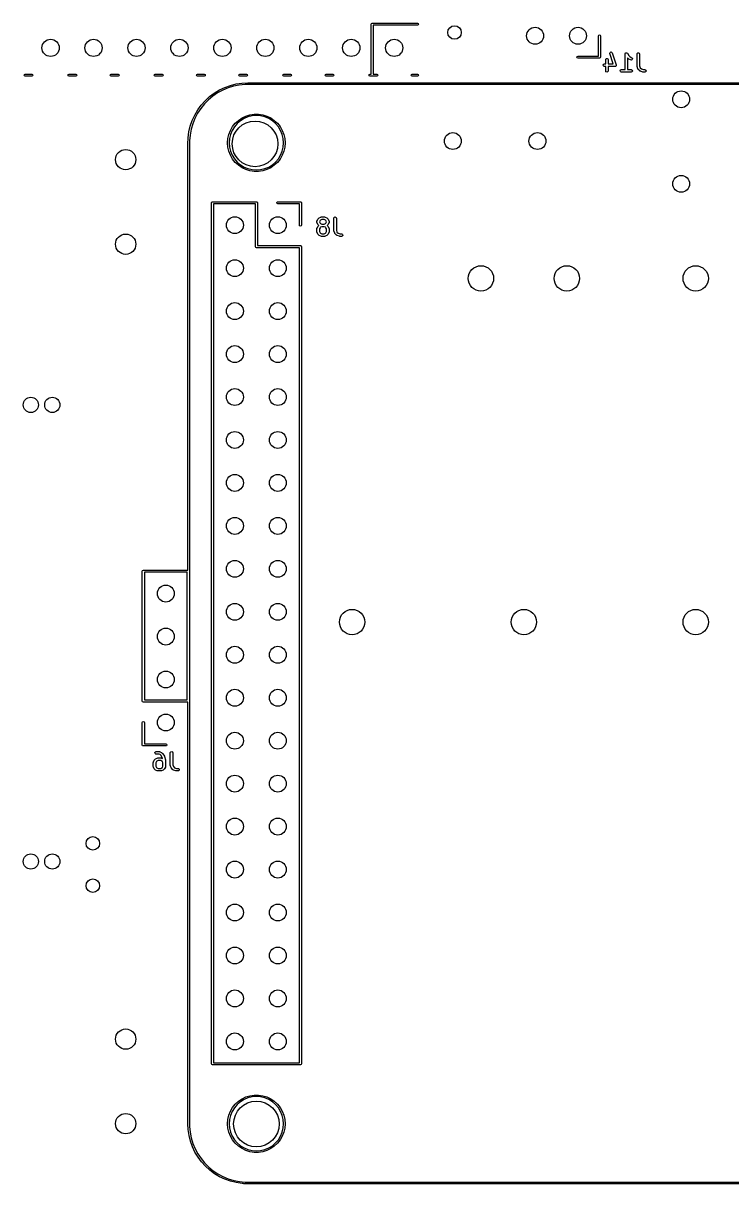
# Model space of a CAD drawing. Extents: x 0.83 to 7.45, y -4.93 to -0.82.
# Drawn here: x 4.141 to 5.791, y -4.923 to -2.222 of the extents above; entities that cross this region are included whole.
import ezdxf

# ---------------------------------------------------------------- set-up
doc = ezdxf.new("R2010")
doc.units = 0
doc.header["$MEASUREMENT"] = 0
doc.layers.add('BLACK', color=7, linetype='CONTINUOUS')

msp = doc.modelspace()

# ---------------------------------------------------------------- linework, layer by layer
at = {"layer": 'BLACK', "linetype": 'CONTINUOUS'}
for p, q in [((4.95169, -2.22413), (4.95238, -2.22246)), ((4.95169, -2.34016), (4.95169, -2.22413)), ((4.95238, -2.22246), (4.95406, -2.22177)), ((4.95406, -2.22177), (5.05906, -2.22177)), ((5.05906, -2.2265), (4.95642, -2.2265)), ((4.95642, -2.2265), (4.95642, -2.34016)), ((5.05906, -2.22177), (5.06073, -2.22246)), ((5.06073, -2.2258), (5.05906, -2.2265)), ((5.06073, -2.22246), (5.06142, -2.22413)), ((5.06142, -2.22413), (5.06073, -2.2258)), ((5.48071, -2.25098), (5.4814, -2.24931)), ((5.48071, -2.29862), (5.48071, -2.25098)), ((5.4814, -2.24931), (5.48307, -2.24862)), ((5.48307, -2.24862), (5.48474, -2.24931)), ((5.48474, -2.24931), (5.48543, -2.25098)), ((5.48543, -2.25098), (5.48543, -2.30098)), ((5.50691, -2.29145), (5.50765, -2.28958)), ((5.50706, -2.29247), (5.50691, -2.29145)), ((5.51514, -2.3167), (5.50706, -2.29247)), ((5.50765, -2.28958), (5.50943, -2.28861)), ((5.50943, -2.28861), (5.51141, -2.28902)), ((5.51141, -2.28902), (5.51266, -2.2906)), ((5.51266, -2.2906), (5.52204, -2.31872)), ((5.54253, -2.29341), (5.54271, -2.2924)), ((5.54253, -2.32983), (5.54253, -2.29341)), ((5.54271, -2.2924), (5.54282, -2.29227)), ((5.54282, -2.29227), (5.54283, -2.2921)), ((5.54283, -2.2921), (5.54345, -2.29151)), ((5.54345, -2.29151), (5.54401, -2.29085)), ((5.54401, -2.29085), (5.54417, -2.29082)), ((5.54417, -2.29082), (5.5443, -2.29071)), ((5.5443, -2.29071), (5.54515, -2.29065)), ((5.54515, -2.29065), (5.54599, -2.2905)), ((5.54599, -2.2905), (5.54614, -2.29059)), ((5.54614, -2.29059), (5.54631, -2.29058)), ((5.54631, -2.29058), (5.547, -2.29108)), ((5.547, -2.29108), (5.54774, -2.29151)), ((5.54774, -2.29151), (5.5478, -2.29167)), ((5.5478, -2.29167), (5.54794, -2.29177)), ((5.54794, -2.29177), (5.55153, -2.29715)), ((5.57065, -2.29341), (5.57083, -2.2924)), ((5.57065, -2.32153), (5.57065, -2.29341)), ((5.57083, -2.2924), (5.57213, -2.29085)), ((5.57213, -2.29085), (5.57412, -2.2905)), ((5.57412, -2.2905), (5.57587, -2.29151)), ((5.57587, -2.29151), (5.57656, -2.29341)), ((5.57656, -2.29341), (5.57656, -2.32105)), ((5.43071, -2.30098), (5.4314, -2.29931)), ((5.4314, -2.30265), (5.43071, -2.30098)), ((5.4314, -2.29931), (5.43307, -2.29862)), ((5.43307, -2.30335), (5.4314, -2.30265)), ((5.43307, -2.29862), (5.48071, -2.29862)), ((5.48307, -2.30335), (5.43307, -2.30335)), ((5.48474, -2.30265), (5.48307, -2.30335)), ((5.48543, -2.30098), (5.48474, -2.30265)), ((5.49196, -2.31914), (5.49297, -2.31739)), ((5.49231, -2.32113), (5.49196, -2.31914)), ((5.49385, -2.32243), (5.49231, -2.32113)), ((5.49297, -2.31739), (5.49486, -2.3167)), ((5.49486, -2.32261), (5.49385, -2.32243)), ((5.49486, -2.3167), (5.49753, -2.3167)), ((5.49753, -2.32261), (5.49486, -2.32261)), ((5.49753, -2.30653), (5.49771, -2.30552)), ((5.49753, -2.3167), (5.49753, -2.30653)), ((5.49753, -2.33278), (5.49753, -2.32261)), ((5.49771, -2.30552), (5.49901, -2.30398)), ((5.49901, -2.30398), (5.501, -2.30363)), ((5.501, -2.30363), (5.50275, -2.30464)), ((5.50275, -2.30464), (5.50344, -2.30653)), ((5.50344, -2.30653), (5.50344, -2.3167)), ((5.50344, -2.3167), (5.51514, -2.3167)), ((5.51924, -2.32261), (5.50344, -2.32261)), ((5.50344, -2.32261), (5.50344, -2.33278)), ((5.51945, -2.32253), (5.51924, -2.32261)), ((5.51967, -2.32258), (5.51945, -2.32253)), ((5.52038, -2.32219), (5.51967, -2.32258)), ((5.52113, -2.32192), (5.52038, -2.32219)), ((5.52125, -2.32172), (5.52113, -2.32192)), ((5.52144, -2.32162), (5.52125, -2.32172)), ((5.52174, -2.32087), (5.52144, -2.32162)), ((5.52214, -2.32017), (5.52174, -2.32087)), ((5.52204, -2.31872), (5.52219, -2.31974)), ((5.52219, -2.31974), (5.5221, -2.31995)), ((5.5221, -2.31995), (5.52214, -2.32017)), ((5.55089, -2.30487), (5.54843, -2.30241)), ((5.54843, -2.30241), (5.54843, -2.32983)), ((5.55095, -2.3049), (5.55089, -2.30487)), ((5.55166, -2.30543), (5.55095, -2.3049)), ((5.55153, -2.29715), (5.55473, -2.30036)), ((5.55541, -2.3073), (5.55166, -2.30543)), ((5.55473, -2.30036), (5.55805, -2.30202)), ((5.55742, -2.30753), (5.55541, -2.3073)), ((5.5591, -2.30642), (5.55742, -2.30753)), ((5.55805, -2.30202), (5.55887, -2.30263)), ((5.55887, -2.30263), (5.55968, -2.30448)), ((5.55968, -2.30448), (5.5591, -2.30642)), ((5.57067, -2.32159), (5.57065, -2.32153)), ((5.5708, -2.32247), (5.57067, -2.32159)), ((5.57268, -2.32809), (5.5708, -2.32247)), ((5.57656, -2.32105), (5.57806, -2.32556)), ((4.14331, -2.34252), (4.144, -2.34085)), ((4.144, -2.34419), (4.14331, -2.34252)), ((4.144, -2.34085), (4.14567, -2.34016)), ((4.14567, -2.34488), (4.144, -2.34419)), ((4.14567, -2.34016), (4.16142, -2.34016)), ((4.16142, -2.34488), (4.14567, -2.34488)), ((4.16142, -2.34016), (4.16309, -2.34085)), ((4.16309, -2.34419), (4.16142, -2.34488)), ((4.16309, -2.34085), (4.16378, -2.34252)), ((4.16378, -2.34252), (4.16309, -2.34419)), ((4.24567, -2.34252), (4.24636, -2.34085)), ((4.24636, -2.34419), (4.24567, -2.34252)), ((4.24636, -2.34085), (4.24803, -2.34016)), ((4.24803, -2.34488), (4.24636, -2.34419)), ((4.24803, -2.34016), (4.26378, -2.34016)), ((4.26378, -2.34488), (4.24803, -2.34488)), ((4.26378, -2.34016), (4.26545, -2.34085)), ((4.26545, -2.34419), (4.26378, -2.34488)), ((4.26545, -2.34085), (4.26614, -2.34252)), ((4.26614, -2.34252), (4.26545, -2.34419)), ((4.34409, -2.34252), (4.34479, -2.34085)), ((4.34479, -2.34419), (4.34409, -2.34252)), ((4.34479, -2.34085), (4.34646, -2.34016)), ((4.34646, -2.34488), (4.34479, -2.34419)), ((4.34646, -2.34016), (4.3622, -2.34016)), ((4.3622, -2.34488), (4.34646, -2.34488)), ((4.3622, -2.34016), (4.36388, -2.34085)), ((4.36388, -2.34419), (4.3622, -2.34488)), ((4.36388, -2.34085), (4.36457, -2.34252)), ((4.36457, -2.34252), (4.36388, -2.34419)), ((4.44646, -2.34252), (4.44715, -2.34085)), ((4.44715, -2.34419), (4.44646, -2.34252)), ((4.44715, -2.34085), (4.44882, -2.34016)), ((4.44882, -2.34488), (4.44715, -2.34419)), ((4.44882, -2.34016), (4.46457, -2.34016)), ((4.46457, -2.34488), (4.44882, -2.34488)), ((4.46457, -2.34016), (4.46624, -2.34085)), ((4.46624, -2.34419), (4.46457, -2.34488)), ((4.46624, -2.34085), (4.46693, -2.34252)), ((4.46693, -2.34252), (4.46624, -2.34419)), ((4.54488, -2.34252), (4.54557, -2.34085)), ((4.54557, -2.34419), (4.54488, -2.34252)), ((4.54557, -2.34085), (4.54724, -2.34016)), ((4.54724, -2.34488), (4.54557, -2.34419)), ((4.54724, -2.34016), (4.56299, -2.34016)), ((4.56299, -2.34488), (4.54724, -2.34488)), ((4.56299, -2.34016), (4.56466, -2.34085)), ((4.56466, -2.34419), (4.56299, -2.34488)), ((4.56466, -2.34085), (4.56535, -2.34252)), ((4.56535, -2.34252), (4.56466, -2.34419)), ((4.64331, -2.34252), (4.644, -2.34085)), ((4.644, -2.34419), (4.64331, -2.34252)), ((4.644, -2.34085), (4.64567, -2.34016)), ((4.64567, -2.34488), (4.644, -2.34419)), ((4.64567, -2.34016), (4.66142, -2.34016)), ((4.66142, -2.34488), (4.64567, -2.34488)), ((4.66142, -2.34016), (4.66309, -2.34085)), ((4.66309, -2.34419), (4.66142, -2.34488)), ((4.66309, -2.34085), (4.66378, -2.34252)), ((4.66378, -2.34252), (4.66309, -2.34419)), ((4.74567, -2.34252), (4.74636, -2.34085)), ((4.74636, -2.34419), (4.74567, -2.34252)), ((4.74636, -2.34085), (4.74803, -2.34016)), ((4.74803, -2.34488), (4.74636, -2.34419)), ((4.74803, -2.34016), (4.76378, -2.34016)), ((4.76378, -2.34488), (4.74803, -2.34488)), ((4.76378, -2.34016), (4.76545, -2.34085)), ((4.76545, -2.34419), (4.76378, -2.34488)), ((4.76545, -2.34085), (4.76614, -2.34252)), ((4.76614, -2.34252), (4.76545, -2.34419)), ((4.84409, -2.34252), (4.84479, -2.34085)), ((4.84479, -2.34419), (4.84409, -2.34252)), ((4.84479, -2.34085), (4.84646, -2.34016)), ((4.84646, -2.34488), (4.84479, -2.34419)), ((4.84646, -2.34016), (4.8622, -2.34016)), ((4.8622, -2.34488), (4.84646, -2.34488)), ((4.8622, -2.34016), (4.86388, -2.34085)), ((4.86388, -2.34419), (4.8622, -2.34488)), ((4.86388, -2.34085), (4.86457, -2.34252)), ((4.86457, -2.34252), (4.86388, -2.34419)), ((4.94646, -2.34252), (4.94715, -2.34085)), ((4.94715, -2.34419), (4.94646, -2.34252)), ((4.94715, -2.34085), (4.94882, -2.34016)), ((4.94882, -2.34488), (4.94715, -2.34419)), ((4.94882, -2.34016), (4.95169, -2.34016)), ((4.95406, -2.34488), (4.94882, -2.34488)), ((4.96457, -2.34488), (4.95406, -2.34488)), ((4.95642, -2.34016), (4.96457, -2.34016)), ((4.96457, -2.34016), (4.96624, -2.34085)), ((4.96624, -2.34419), (4.96457, -2.34488)), ((4.96624, -2.34085), (4.96693, -2.34252)), ((4.96693, -2.34252), (4.96624, -2.34419)), ((5.04488, -2.34252), (5.04557, -2.34085)), ((5.04557, -2.34419), (5.04488, -2.34252)), ((5.04557, -2.34085), (5.04724, -2.34016)), ((5.04724, -2.34488), (5.04557, -2.34419)), ((5.04724, -2.34016), (5.05906, -2.34016)), ((5.05906, -2.34488), (5.04724, -2.34488)), ((5.05906, -2.34016), (5.06073, -2.34085)), ((5.06073, -2.34419), (5.05906, -2.34488)), ((5.06073, -2.34085), (5.06142, -2.34252)), ((5.06142, -2.34252), (5.06073, -2.34419)), ((5.49823, -2.33468), (5.49753, -2.33278)), ((5.49997, -2.33569), (5.49823, -2.33468)), ((5.50196, -2.33534), (5.49997, -2.33569)), ((5.50326, -2.33379), (5.50196, -2.33534)), ((5.50344, -2.33278), (5.50326, -2.33379)), ((5.53133, -2.33227), (5.53234, -2.33052)), ((5.53168, -2.33426), (5.53133, -2.33227)), ((5.53322, -2.33555), (5.53168, -2.33426)), ((5.53234, -2.33052), (5.53423, -2.32983)), ((5.53423, -2.33573), (5.53322, -2.33555)), ((5.53423, -2.32983), (5.54253, -2.32983)), ((5.55673, -2.33573), (5.53423, -2.33573)), ((5.54843, -2.32983), (5.55673, -2.32983)), ((5.55673, -2.32983), (5.55774, -2.33001)), ((5.55863, -2.33504), (5.55673, -2.33573)), ((5.55774, -2.33001), (5.55929, -2.3313)), ((5.55964, -2.33329), (5.55863, -2.33504)), ((5.55929, -2.3313), (5.55964, -2.33329)), ((5.57279, -2.32823), (5.57268, -2.32809)), ((5.5728, -2.3284), (5.57279, -2.32823)), ((5.57339, -2.32924), (5.5728, -2.3284)), ((5.57714, -2.33299), (5.57339, -2.32924)), ((5.5773, -2.33307), (5.57714, -2.33299)), ((5.57739, -2.33322), (5.5773, -2.33307)), ((5.57829, -2.33371), (5.57739, -2.33322)), ((5.57806, -2.32556), (5.58082, -2.32832)), ((5.58392, -2.33558), (5.57829, -2.33371)), ((5.58082, -2.32832), (5.58533, -2.32983)), ((5.58398, -2.33558), (5.58392, -2.33558)), ((5.58485, -2.33573), (5.58398, -2.33558)), ((5.5886, -2.33573), (5.58485, -2.33573)), ((5.58533, -2.32983), (5.5886, -2.32983)), ((5.5886, -2.32983), (5.58961, -2.33001)), ((5.5905, -2.33504), (5.5886, -2.33573)), ((5.58961, -2.33001), (5.59116, -2.3313)), ((5.59151, -2.33329), (5.5905, -2.33504)), ((5.59116, -2.3313), (5.59151, -2.33329)), ((4.58629, -2.38442), (4.59813, -2.37724)), ((4.59813, -2.37724), (4.61062, -2.37127)), ((4.61835, -2.3723), (4.60592, -2.3775)), ((4.61062, -2.37127), (4.62363, -2.36657)), ((4.63122, -2.36836), (4.61835, -2.3723)), ((4.62363, -2.36657), (4.63705, -2.36318)), ((4.64443, -2.36571), (4.63122, -2.36836)), ((4.63705, -2.36318), (4.65074, -2.36113)), ((4.65783, -2.36438), (4.64443, -2.36571)), ((4.65074, -2.36113), (4.66457, -2.36044)), ((4.66457, -2.36438), (4.65783, -2.36438)), ((4.66457, -2.36044), (4.66457, -2.36044)), ((4.66457, -2.36044), (4.66457, -2.36044)), ((4.66457, -2.36044), (4.68425, -2.36046)), ((4.68425, -2.36439), (4.66457, -2.36438)), ((4.66457, -2.36438), (4.66457, -2.36438)), ((4.68425, -2.36046), (6.61339, -2.36046)), ((6.61339, -2.36439), (4.68425, -2.36439)), ((4.68425, -2.36439), (4.68425, -2.36439)), ((4.68425, -2.36439), (4.68425, -2.36439)), ((4.55581, -2.41242), (4.56503, -2.40209)), ((4.57256, -2.40006), (4.5631, -2.40965)), ((4.56503, -2.40209), (4.57522, -2.39273)), ((4.58291, -2.39145), (4.57256, -2.40006)), ((4.57522, -2.39273), (4.58629, -2.38442)), ((4.59407, -2.38391), (4.58291, -2.39145)), ((4.60592, -2.3775), (4.59407, -2.38391)), ((4.54065, -2.43554), (4.54766, -2.4236)), ((4.54726, -2.43139), (4.54102, -2.44333)), ((4.55464, -2.42013), (4.54726, -2.43139)), ((4.54766, -2.4236), (4.55581, -2.41242)), ((4.5631, -2.40965), (4.55464, -2.42013)), ((4.53035, -2.4612), (4.53486, -2.44812)), ((4.536, -2.45583), (4.53224, -2.46877)), ((4.53486, -2.44812), (4.54065, -2.43554)), ((4.54102, -2.44333), (4.536, -2.45583)), ((4.62892, -2.4625), (4.63516, -2.45467)), ((4.63954, -2.45551), (4.6331, -2.46306)), ((4.63516, -2.45467), (4.6425, -2.44786)), ((4.64709, -2.44907), (4.63954, -2.45551)), ((4.6425, -2.44786), (4.65077, -2.44222)), ((4.65555, -2.44389), (4.64709, -2.44907)), ((4.65077, -2.44222), (4.65979, -2.43788)), ((4.66471, -2.44009), (4.65555, -2.44389)), ((4.65979, -2.43788), (4.66935, -2.43493)), ((4.67436, -2.43777), (4.66471, -2.44009)), ((4.66935, -2.43493), (4.67925, -2.43344)), ((4.68425, -2.43699), (4.67436, -2.43777)), ((4.67925, -2.43344), (4.68926, -2.43344)), ((4.69414, -2.43777), (4.68425, -2.43699)), ((4.68926, -2.43344), (4.69915, -2.43493)), ((4.70379, -2.44009), (4.69414, -2.43777)), ((4.69915, -2.43493), (4.70872, -2.43788)), ((4.71296, -2.44389), (4.70379, -2.44009)), ((4.70872, -2.43788), (4.71774, -2.44222)), ((4.72142, -2.44907), (4.71296, -2.44389)), ((4.71774, -2.44222), (4.72601, -2.44786)), ((4.72896, -2.45551), (4.72142, -2.44907)), ((4.72601, -2.44786), (4.73334, -2.45467)), ((4.7354, -2.46306), (4.72896, -2.45551)), ((4.73334, -2.45467), (4.73958, -2.4625)), ((4.52529, -2.48838), (4.52714, -2.47467)), ((4.52714, -2.47467), (4.53035, -2.4612)), ((4.52978, -2.48201), (4.52864, -2.49543)), ((4.53224, -2.46877), (4.52978, -2.48201)), ((4.61803, -2.49024), (4.62026, -2.48048)), ((4.62026, -2.48048), (4.62392, -2.47116)), ((4.62412, -2.48068), (4.6218, -2.49033)), ((4.62392, -2.47116), (4.62892, -2.4625)), ((4.62792, -2.47152), (4.62412, -2.48068)), ((4.6331, -2.46306), (4.62792, -2.47152)), ((4.74059, -2.47152), (4.7354, -2.46306)), ((4.73958, -2.4625), (4.74459, -2.47116)), ((4.74438, -2.48068), (4.74059, -2.47152)), ((4.7467, -2.49033), (4.74438, -2.48068)), ((4.74459, -2.47116), (4.74825, -2.48048)), ((4.74825, -2.48048), (4.75047, -2.49024)), ((4.5248, -2.50219), (4.52529, -2.48838)), ((4.5248, -3.49488), (4.5248, -2.50219)), ((4.5248, -2.50219), (4.5248, -2.50219)), ((4.52864, -2.49543), (4.52874, -2.50216)), ((4.52874, -2.50216), (4.52874, -2.50218)), ((4.52874, -2.50218), (4.52874, -2.50219)), ((4.52874, -2.50219), (4.52874, -4.78369)), ((4.61728, -2.50022), (4.61803, -2.49024)), ((4.61803, -2.5102), (4.61728, -2.50022)), ((4.62026, -2.51996), (4.61803, -2.5102)), ((4.6218, -2.49033), (4.62103, -2.50022)), ((4.62103, -2.50022), (4.6218, -2.51011)), ((4.6218, -2.51011), (4.62412, -2.51976)), ((4.74438, -2.51976), (4.7467, -2.51011)), ((4.74748, -2.50022), (4.7467, -2.49033)), ((4.7467, -2.51011), (4.74748, -2.50022)), ((4.75047, -2.5102), (4.74825, -2.51996)), ((4.75047, -2.49024), (4.75122, -2.50022)), ((4.75122, -2.50022), (4.75047, -2.5102)), ((4.62392, -2.52928), (4.62026, -2.51996)), ((4.62892, -2.53795), (4.62392, -2.52928)), ((4.62412, -2.51976), (4.62792, -2.52892)), ((4.62792, -2.52892), (4.6331, -2.53738)), ((4.63516, -2.54577), (4.62892, -2.53795)), ((4.6331, -2.53738), (4.63954, -2.54493)), ((4.72896, -2.54493), (4.7354, -2.53738)), ((4.73958, -2.53795), (4.73334, -2.54577)), ((4.7354, -2.53738), (4.74059, -2.52892)), ((4.74459, -2.52928), (4.73958, -2.53795)), ((4.74059, -2.52892), (4.74438, -2.51976)), ((4.74825, -2.51996), (4.74459, -2.52928)), ((4.6425, -2.55258), (4.63516, -2.54577)), ((4.63954, -2.54493), (4.64709, -2.55137)), ((4.65077, -2.55822), (4.6425, -2.55258)), ((4.64709, -2.55137), (4.65555, -2.55656)), ((4.65979, -2.56256), (4.65077, -2.55822)), ((4.65555, -2.55656), (4.66471, -2.56035)), ((4.66935, -2.56551), (4.65979, -2.56256)), ((4.66471, -2.56035), (4.67436, -2.56267)), ((4.67925, -2.567), (4.66935, -2.56551)), ((4.67436, -2.56267), (4.68425, -2.56345)), ((4.68425, -2.56345), (4.69414, -2.56267)), ((4.69915, -2.56551), (4.68926, -2.567)), ((4.69414, -2.56267), (4.70379, -2.56035)), ((4.70872, -2.56256), (4.69915, -2.56551)), ((4.70379, -2.56035), (4.71296, -2.55656)), ((4.71774, -2.55822), (4.70872, -2.56256)), ((4.71296, -2.55656), (4.72142, -2.55137)), ((4.72601, -2.55258), (4.71774, -2.55822)), ((4.72142, -2.55137), (4.72896, -2.54493)), ((4.73334, -2.54577), (4.72601, -2.55258)), ((4.68926, -2.567), (4.67925, -2.567)), ((4.57953, -2.63959), (4.58022, -2.63792)), ((4.57953, -4.64431), (4.57953, -2.63959)), ((4.58022, -2.63792), (4.58189, -2.63723)), ((4.58189, -2.63723), (4.68425, -2.63723)), ((4.58425, -2.64195), (4.58425, -4.64195)), ((4.68189, -2.64195), (4.58425, -2.64195)), ((4.68189, -2.74195), (4.68189, -2.64195)), ((4.68425, -2.63723), (4.68592, -2.63792)), ((4.68592, -2.63792), (4.68661, -2.63959)), ((4.68661, -2.63959), (4.68661, -2.73959)), ((4.73189, -2.63959), (4.73258, -2.63792)), ((4.73258, -2.64126), (4.73189, -2.63959)), ((4.73258, -2.63792), (4.73425, -2.63723)), ((4.73425, -2.64195), (4.73258, -2.64126)), ((4.73425, -2.63723), (4.78661, -2.63723)), ((4.78425, -2.64195), (4.73425, -2.64195)), ((4.78425, -2.69195), (4.78425, -2.64195)), ((4.78661, -2.63723), (4.78828, -2.63792)), ((4.78828, -2.63792), (4.78898, -2.63959)), ((4.78898, -2.63959), (4.78898, -2.69195)), ((4.83051, -2.67493), (4.83426, -2.67305)), ((4.83426, -2.67305), (4.83525, -2.67276)), ((4.83525, -2.67276), (4.83542, -2.6728)), ((4.83542, -2.6728), (4.83558, -2.67274)), ((4.83558, -2.67274), (4.84308, -2.67274)), ((4.84308, -2.67274), (4.84409, -2.67292)), ((4.84409, -2.67292), (4.84423, -2.67303)), ((4.84423, -2.67303), (4.8444, -2.67305)), ((4.8444, -2.67305), (4.84815, -2.67493)), ((4.86468, -2.67468), (4.86598, -2.67314)), ((4.86598, -2.67314), (4.86797, -2.67279)), ((4.86797, -2.67279), (4.86972, -2.6738)), ((4.86972, -2.6738), (4.87041, -2.67569)), ((4.78494, -2.69362), (4.78425, -2.69195)), ((4.78661, -2.69431), (4.78494, -2.69362)), ((4.78828, -2.69362), (4.78661, -2.69431)), ((4.78898, -2.69195), (4.78828, -2.69362)), ((4.82513, -2.68319), (4.82531, -2.68218)), ((4.82513, -2.68507), (4.82513, -2.68319)), ((4.82519, -2.68523), (4.82513, -2.68507)), ((4.82513, -2.70007), (4.82531, -2.69906)), ((4.82513, -2.70756), (4.82513, -2.70007)), ((4.82515, -2.68541), (4.82519, -2.68523)), ((4.82544, -2.68639), (4.82515, -2.68541)), ((4.82531, -2.68218), (4.82542, -2.68205)), ((4.82531, -2.69906), (4.82542, -2.69892)), ((4.82542, -2.68205), (4.82544, -2.68187)), ((4.82542, -2.69892), (4.82544, -2.69875)), ((4.82544, -2.68187), (4.82732, -2.67812)), ((4.82732, -2.69014), (4.82544, -2.68639)), ((4.82544, -2.69875), (4.82732, -2.695)), ((4.82732, -2.67812), (4.82784, -2.67741)), ((4.82736, -2.69018), (4.82732, -2.69014)), ((4.82732, -2.695), (4.82784, -2.69429)), ((4.82787, -2.6909), (4.82736, -2.69018)), ((4.82784, -2.67741), (4.82787, -2.67736)), ((4.82784, -2.69429), (4.82787, -2.69423)), ((4.82787, -2.67736), (4.82975, -2.67548)), ((4.82953, -2.69257), (4.82787, -2.6909)), ((4.82787, -2.69423), (4.82953, -2.69257)), ((4.82975, -2.67548), (4.83047, -2.67497)), ((4.83047, -2.67497), (4.83051, -2.67493)), ((4.83239, -2.68119), (4.83104, -2.68389)), ((4.83104, -2.68389), (4.83104, -2.68437)), ((4.83104, -2.68437), (4.83239, -2.68707)), ((4.83239, -2.69807), (4.83104, -2.70076)), ((4.83104, -2.70076), (4.83104, -2.70687)), ((4.83358, -2.68), (4.83239, -2.68119)), ((4.83239, -2.68707), (4.83358, -2.68827)), ((4.83358, -2.69687), (4.83239, -2.69807)), ((4.83628, -2.67865), (4.83358, -2.68)), ((4.83358, -2.68827), (4.83628, -2.68961)), ((4.83628, -2.69552), (4.83358, -2.69687)), ((4.84239, -2.67865), (4.83628, -2.67865)), ((4.83628, -2.68961), (4.84239, -2.68961)), ((4.84239, -2.69552), (4.83628, -2.69552)), ((4.84508, -2.68), (4.84239, -2.67865)), ((4.84239, -2.68961), (4.84508, -2.68827)), ((4.84508, -2.69687), (4.84239, -2.69552)), ((4.84628, -2.68119), (4.84508, -2.68)), ((4.84508, -2.68827), (4.84628, -2.68707)), ((4.84628, -2.69807), (4.84508, -2.69687)), ((4.84763, -2.68389), (4.84628, -2.68119)), ((4.84628, -2.68707), (4.84763, -2.68437)), ((4.84763, -2.70076), (4.84628, -2.69807)), ((4.84763, -2.68437), (4.84763, -2.68389)), ((4.84763, -2.70687), (4.84763, -2.70076)), ((4.84815, -2.67493), (4.84886, -2.67545)), ((4.84886, -2.67545), (4.84892, -2.67548)), ((4.84892, -2.67548), (4.85079, -2.67736)), ((4.85079, -2.6909), (4.84913, -2.69257)), ((4.84913, -2.69257), (4.85079, -2.69423)), ((4.85079, -2.67736), (4.8513, -2.67808)), ((4.85082, -2.69085), (4.85079, -2.6909)), ((4.85079, -2.69423), (4.8513, -2.69495)), ((4.85135, -2.69014), (4.85082, -2.69085)), ((4.8513, -2.67808), (4.85135, -2.67812)), ((4.8513, -2.69495), (4.85135, -2.695)), ((4.85135, -2.67812), (4.85322, -2.68187)), ((4.85322, -2.68639), (4.85135, -2.69014)), ((4.85135, -2.695), (4.85322, -2.69875)), ((4.85322, -2.68187), (4.85351, -2.68286)), ((4.85324, -2.68621), (4.85322, -2.68639)), ((4.85322, -2.69875), (4.85351, -2.69973)), ((4.85336, -2.68608), (4.85324, -2.68621)), ((4.85353, -2.68507), (4.85336, -2.68608)), ((4.85351, -2.68286), (4.85347, -2.68303)), ((4.85347, -2.68303), (4.85353, -2.68319)), ((4.85351, -2.69973), (4.85347, -2.6999)), ((4.85347, -2.6999), (4.85353, -2.70007)), ((4.85353, -2.68319), (4.85353, -2.68507)), ((4.85353, -2.70007), (4.85353, -2.70756)), ((4.8645, -2.67569), (4.86468, -2.67468)), ((4.8645, -2.70382), (4.8645, -2.67569)), ((4.87041, -2.67569), (4.87041, -2.70334)), ((4.82519, -2.70773), (4.82513, -2.70756)), ((4.82515, -2.7079), (4.82519, -2.70773)), ((4.82544, -2.70889), (4.82515, -2.7079)), ((4.82732, -2.71263), (4.82544, -2.70889)), ((4.82736, -2.71268), (4.82732, -2.71263)), ((4.82787, -2.7134), (4.82736, -2.71268)), ((4.82975, -2.71528), (4.82787, -2.7134)), ((4.8298, -2.7153), (4.82975, -2.71528)), ((4.83051, -2.71583), (4.8298, -2.7153)), ((4.83426, -2.7177), (4.83051, -2.71583)), ((4.83104, -2.70687), (4.83239, -2.70957)), ((4.83239, -2.70957), (4.83358, -2.71076)), ((4.83358, -2.71076), (4.83628, -2.71211)), ((4.83444, -2.71772), (4.83426, -2.7177)), ((4.83457, -2.71784), (4.83444, -2.71772)), ((4.83558, -2.71802), (4.83457, -2.71784)), ((4.84308, -2.71802), (4.83558, -2.71802)), ((4.83628, -2.71211), (4.84239, -2.71211)), ((4.84239, -2.71211), (4.84508, -2.71076)), ((4.84325, -2.71796), (4.84308, -2.71802)), ((4.84342, -2.718), (4.84325, -2.71796)), ((4.8444, -2.7177), (4.84342, -2.718)), ((4.84815, -2.71583), (4.8444, -2.7177)), ((4.84508, -2.71076), (4.84628, -2.70957)), ((4.84628, -2.70957), (4.84763, -2.70687)), ((4.8482, -2.71578), (4.84815, -2.71583)), ((4.84892, -2.71528), (4.8482, -2.71578)), ((4.85079, -2.7134), (4.84892, -2.71528)), ((4.85082, -2.71334), (4.85079, -2.7134)), ((4.85135, -2.71263), (4.85082, -2.71334)), ((4.85322, -2.70889), (4.85135, -2.71263)), ((4.85324, -2.70871), (4.85322, -2.70889)), ((4.85336, -2.70857), (4.85324, -2.70871)), ((4.85353, -2.70756), (4.85336, -2.70857)), ((4.86452, -2.70388), (4.8645, -2.70382)), ((4.86465, -2.70475), (4.86452, -2.70388)), ((4.86653, -2.71037), (4.86465, -2.70475)), ((4.86664, -2.71051), (4.86653, -2.71037)), ((4.86665, -2.71069), (4.86664, -2.71051)), ((4.86724, -2.71153), (4.86665, -2.71069)), ((4.87099, -2.71528), (4.86724, -2.71153)), ((4.87041, -2.70334), (4.87191, -2.70784)), ((4.87115, -2.71535), (4.87099, -2.71528)), ((4.87124, -2.7155), (4.87115, -2.71535)), ((4.87214, -2.71599), (4.87124, -2.7155)), ((4.87191, -2.70784), (4.87467, -2.71061)), ((4.87777, -2.71786), (4.87214, -2.71599)), ((4.87467, -2.71061), (4.87918, -2.71211)), ((4.87783, -2.71786), (4.87777, -2.71786)), ((4.8787, -2.71802), (4.87783, -2.71786)), ((4.88245, -2.71802), (4.8787, -2.71802)), ((4.87918, -2.71211), (4.88245, -2.71211)), ((4.88245, -2.71211), (4.88346, -2.71229)), ((4.88435, -2.71733), (4.88245, -2.71802)), ((4.88346, -2.71229), (4.88501, -2.71359)), ((4.88536, -2.71558), (4.88435, -2.71733)), ((4.88501, -2.71359), (4.88536, -2.71558)), ((4.68258, -2.74362), (4.68189, -2.74195)), ((4.68425, -2.74431), (4.68258, -2.74362)), ((4.78425, -2.74431), (4.68425, -2.74431)), ((4.68661, -2.73959), (4.78661, -2.73959)), ((4.78425, -4.64195), (4.78425, -2.74431)), ((4.78661, -2.73959), (4.78828, -2.74028)), ((4.78828, -2.74028), (4.78898, -2.74195)), ((4.78898, -2.74195), (4.78898, -4.64431)), ((4.4187, -3.49724), (4.41939, -3.49557)), ((4.4187, -3.79961), (4.4187, -3.49724)), ((4.41939, -3.49557), (4.42106, -3.49488)), ((4.42106, -3.49488), (4.5248, -3.49488)), ((4.42343, -3.49961), (4.42343, -3.79724)), ((4.52343, -3.49961), (4.42343, -3.49961)), ((4.52343, -3.79724), (4.52343, -3.49961)), ((4.41939, -3.80128), (4.4187, -3.79961)), ((4.42106, -3.80197), (4.41939, -3.80128)), ((4.5248, -3.80197), (4.42106, -3.80197)), ((4.42343, -3.79724), (4.52343, -3.79724)), ((4.5248, -4.78369), (4.5248, -3.80197)), ((4.4187, -3.84961), (4.41939, -3.84794)), ((4.4187, -3.90197), (4.4187, -3.84961)), ((4.41939, -3.84794), (4.42106, -3.84724)), ((4.42106, -3.84724), (4.42273, -3.84794)), ((4.42273, -3.84794), (4.42343, -3.84961)), ((4.42343, -3.84961), (4.42343, -3.89961)), ((4.41939, -3.90364), (4.4187, -3.90197)), ((4.42106, -3.90433), (4.41939, -3.90364)), ((4.47343, -3.90433), (4.42106, -3.90433)), ((4.42343, -3.89961), (4.47343, -3.89961)), ((4.44903, -3.91792), (4.45093, -3.91723)), ((4.45093, -3.91723), (4.45843, -3.91723)), ((4.45843, -3.91723), (4.45944, -3.91741)), ((4.45944, -3.91741), (4.45957, -3.91752)), ((4.47343, -3.89961), (4.4751, -3.9003)), ((4.4751, -3.90364), (4.47343, -3.90433)), ((4.4751, -3.9003), (4.47579, -3.90197)), ((4.47579, -3.90197), (4.4751, -3.90364)), ((4.48507, -3.91762), (4.48706, -3.91727)), ((4.48706, -3.91727), (4.48881, -3.91828)), ((4.44423, -3.94268), (4.4444, -3.94167)), ((4.44423, -3.95205), (4.44423, -3.94268)), ((4.4444, -3.94167), (4.44452, -3.94153)), ((4.44452, -3.94153), (4.44454, -3.94136)), ((4.44454, -3.94136), (4.44641, -3.93761)), ((4.44641, -3.93761), (4.44694, -3.9369)), ((4.44694, -3.9369), (4.44697, -3.93684)), ((4.44697, -3.93684), (4.44884, -3.93497)), ((4.44802, -3.91967), (4.44903, -3.91792)), ((4.44837, -3.92166), (4.44802, -3.91967)), ((4.44992, -3.92296), (4.44837, -3.92166)), ((4.44884, -3.93497), (4.44956, -3.93446)), ((4.44956, -3.93446), (4.44961, -3.93441)), ((4.44961, -3.93441), (4.45336, -3.93254)), ((4.45093, -3.92313), (4.44992, -3.92296)), ((4.45148, -3.94068), (4.45013, -3.94338)), ((4.45013, -3.94338), (4.45013, -3.95136)), ((4.45773, -3.92313), (4.45093, -3.92313)), ((4.45268, -3.93948), (4.45148, -3.94068)), ((4.45537, -3.93813), (4.45268, -3.93948)), ((4.45336, -3.93254), (4.45434, -3.93225)), ((4.45434, -3.93225), (4.45451, -3.93229)), ((4.45451, -3.93229), (4.45468, -3.93223)), ((4.45468, -3.93223), (4.46218, -3.93223)), ((4.46148, -3.93813), (4.45537, -3.93813)), ((4.46043, -3.92448), (4.45773, -3.92313)), ((4.45957, -3.91752), (4.45975, -3.91754)), ((4.45975, -3.91754), (4.4635, -3.91942)), ((4.46176, -3.92581), (4.46043, -3.92448)), ((4.46418, -3.93948), (4.46148, -3.93813)), ((4.46506, -3.93077), (4.46176, -3.92581)), ((4.46218, -3.93223), (4.46319, -3.93241)), ((4.46319, -3.93241), (4.46332, -3.93252)), ((4.46332, -3.93252), (4.4635, -3.93254)), ((4.4635, -3.91942), (4.46421, -3.91994)), ((4.4635, -3.93254), (4.46579, -3.93369)), ((4.46537, -3.94068), (4.46418, -3.93948)), ((4.46421, -3.91994), (4.46426, -3.91997)), ((4.46426, -3.91997), (4.46614, -3.92184)), ((4.46579, -3.93369), (4.46506, -3.93077)), ((4.46672, -3.94338), (4.46537, -3.94068)), ((4.46614, -3.92184), (4.4664, -3.92221)), ((4.4664, -3.92221), (4.46651, -3.92229)), ((4.46651, -3.92229), (4.47026, -3.92792)), ((4.46672, -3.95136), (4.46672, -3.94338)), ((4.47026, -3.92792), (4.47066, -3.92883)), ((4.47066, -3.92883), (4.47067, -3.92884)), ((4.47067, -3.92884), (4.47254, -3.93634)), ((4.47254, -3.93634), (4.47258, -3.93693)), ((4.47258, -3.93693), (4.47263, -3.93705)), ((4.47263, -3.93705), (4.47263, -3.95205)), ((4.4836, -3.92018), (4.48377, -3.91917)), ((4.4836, -3.9483), (4.4836, -3.92018)), ((4.48377, -3.91917), (4.48507, -3.91762)), ((4.48881, -3.91828), (4.4895, -3.92018)), ((4.4895, -3.92018), (4.4895, -3.94782)), ((4.44429, -3.95222), (4.44423, -3.95205)), ((4.44425, -3.95239), (4.44429, -3.95222)), ((4.44454, -3.95337), (4.44425, -3.95239)), ((4.44641, -3.95712), (4.44454, -3.95337)), ((4.44646, -3.95717), (4.44641, -3.95712)), ((4.44697, -3.95789), (4.44646, -3.95717)), ((4.44884, -3.95977), (4.44697, -3.95789)), ((4.4489, -3.95979), (4.44884, -3.95977)), ((4.44961, -3.96032), (4.4489, -3.95979)), ((4.45336, -3.96219), (4.44961, -3.96032)), ((4.45013, -3.95136), (4.45148, -3.95405)), ((4.45148, -3.95405), (4.45268, -3.95525)), ((4.45268, -3.95525), (4.45537, -3.9566)), ((4.45353, -3.96221), (4.45336, -3.96219)), ((4.45367, -3.96233), (4.45353, -3.96221)), ((4.45468, -3.9625), (4.45367, -3.96233)), ((4.46218, -3.9625), (4.45468, -3.9625)), ((4.45537, -3.9566), (4.46148, -3.9566)), ((4.46148, -3.9566), (4.46418, -3.95525)), ((4.46234, -3.96244), (4.46218, -3.9625)), ((4.46251, -3.96249), (4.46234, -3.96244)), ((4.4635, -3.96219), (4.46251, -3.96249)), ((4.46725, -3.96032), (4.4635, -3.96219)), ((4.46418, -3.95525), (4.46537, -3.95405)), ((4.46537, -3.95405), (4.46672, -3.95136)), ((4.46729, -3.96027), (4.46725, -3.96032)), ((4.46801, -3.95977), (4.46729, -3.96027)), ((4.46989, -3.95789), (4.46801, -3.95977)), ((4.46992, -3.95783), (4.46989, -3.95789)), ((4.47044, -3.95712), (4.46992, -3.95783)), ((4.47232, -3.95337), (4.47044, -3.95712)), ((4.47234, -3.9532), (4.47232, -3.95337)), ((4.47245, -3.95306), (4.47234, -3.9532)), ((4.47263, -3.95205), (4.47245, -3.95306)), ((4.48362, -3.94836), (4.4836, -3.9483)), ((4.48375, -3.94924), (4.48362, -3.94836)), ((4.48562, -3.95486), (4.48375, -3.94924)), ((4.48573, -3.955), (4.48562, -3.95486)), ((4.48575, -3.95518), (4.48573, -3.955)), ((4.48634, -3.95602), (4.48575, -3.95518)), ((4.49008, -3.95977), (4.48634, -3.95602)), ((4.4895, -3.94782), (4.491, -3.95233)), ((4.49024, -3.95984), (4.49008, -3.95977)), ((4.49034, -3.95999), (4.49024, -3.95984)), ((4.49124, -3.96048), (4.49034, -3.95999)), ((4.491, -3.95233), (4.49377, -3.9551)), ((4.49686, -3.96235), (4.49124, -3.96048)), ((4.49377, -3.9551), (4.49828, -3.9566)), ((4.49693, -3.96235), (4.49686, -3.96235)), ((4.4978, -3.9625), (4.49693, -3.96235)), ((4.50155, -3.9625), (4.4978, -3.9625)), ((4.49828, -3.9566), (4.50155, -3.9566)), ((4.50155, -3.9566), (4.50256, -3.95678)), ((4.50344, -3.96181), (4.50155, -3.9625)), ((4.50256, -3.95678), (4.5041, -3.95808)), ((4.50445, -3.96006), (4.50344, -3.96181)), ((4.5041, -3.95808), (4.50445, -3.96006)), ((4.58022, -4.64599), (4.57953, -4.64431)), ((4.58189, -4.64668), (4.58022, -4.64599)), ((4.78661, -4.64668), (4.58189, -4.64668)), ((4.58425, -4.64195), (4.78425, -4.64195)), ((4.78828, -4.64599), (4.78661, -4.64668)), ((4.78898, -4.64431), (4.78828, -4.64599)), ((4.6425, -4.73133), (4.65077, -4.72569)), ((4.65555, -4.72735), (4.64709, -4.73253)), ((4.65077, -4.72569), (4.65979, -4.72135)), ((4.66471, -4.72355), (4.65555, -4.72735)), ((4.65979, -4.72135), (4.66935, -4.7184)), ((4.67436, -4.72124), (4.66471, -4.72355)), ((4.66935, -4.7184), (4.67925, -4.7169)), ((4.68425, -4.72046), (4.67436, -4.72124)), ((4.67925, -4.7169), (4.68926, -4.7169)), ((4.69414, -4.72124), (4.68425, -4.72046)), ((4.68926, -4.7169), (4.69915, -4.7184)), ((4.70379, -4.72355), (4.69414, -4.72124)), ((4.69915, -4.7184), (4.70872, -4.72135)), ((4.71296, -4.72735), (4.70379, -4.72355)), ((4.70872, -4.72135), (4.71774, -4.72569)), ((4.72142, -4.73253), (4.71296, -4.72735)), ((4.71774, -4.72569), (4.72601, -4.73133)), ((4.62026, -4.76395), (4.62392, -4.75463)), ((4.62392, -4.75463), (4.62892, -4.74596)), ((4.6331, -4.74652), (4.62792, -4.75498)), ((4.62892, -4.74596), (4.63516, -4.73813)), ((4.63954, -4.73898), (4.6331, -4.74652)), ((4.63516, -4.73813), (4.6425, -4.73133)), ((4.64709, -4.73253), (4.63954, -4.73898)), ((4.72896, -4.73898), (4.72142, -4.73253)), ((4.72601, -4.73133), (4.73334, -4.73813)), ((4.7354, -4.74652), (4.72896, -4.73898)), ((4.73334, -4.73813), (4.73958, -4.74596)), ((4.74059, -4.75498), (4.7354, -4.74652)), ((4.73958, -4.74596), (4.74459, -4.75463)), ((4.74459, -4.75463), (4.74825, -4.76395)), ((4.61728, -4.78369), (4.61803, -4.7737)), ((4.61803, -4.7737), (4.62026, -4.76395)), ((4.6218, -4.77379), (4.62103, -4.78369)), ((4.62412, -4.76415), (4.6218, -4.77379)), ((4.62792, -4.75498), (4.62412, -4.76415)), ((4.74438, -4.76415), (4.74059, -4.75498)), ((4.7467, -4.77379), (4.74438, -4.76415)), ((4.74748, -4.78369), (4.7467, -4.77379)), ((4.74825, -4.76395), (4.75047, -4.7737)), ((4.75047, -4.7737), (4.75122, -4.78369)), ((4.52548, -4.79738), (4.5248, -4.78369)), ((4.52749, -4.81095), (4.52548, -4.79738)), ((4.52874, -4.78369), (4.52874, -4.79036)), ((4.52874, -4.79036), (4.53005, -4.80364)), ((4.53005, -4.80364), (4.53265, -4.81673)), ((4.61803, -4.79367), (4.61728, -4.78369)), ((4.62026, -4.80342), (4.61803, -4.79367)), ((4.62392, -4.81274), (4.62026, -4.80342)), ((4.62103, -4.78369), (4.6218, -4.79358)), ((4.6218, -4.79358), (4.62412, -4.80322)), ((4.62412, -4.80322), (4.62792, -4.81239)), ((4.74059, -4.81239), (4.74438, -4.80322)), ((4.74438, -4.80322), (4.7467, -4.79358)), ((4.74825, -4.80342), (4.74459, -4.81274)), ((4.7467, -4.79358), (4.74748, -4.78369)), ((4.75047, -4.79367), (4.74825, -4.80342)), ((4.75122, -4.78369), (4.75047, -4.79367)), ((4.53082, -4.82426), (4.52749, -4.81095)), ((4.53544, -4.83717), (4.53082, -4.82426)), ((4.53265, -4.81673), (4.53653, -4.8295)), ((4.53653, -4.8295), (4.54163, -4.84183)), ((4.62892, -4.82141), (4.62392, -4.81274)), ((4.62792, -4.81239), (4.6331, -4.82085)), ((4.63516, -4.82924), (4.62892, -4.82141)), ((4.6331, -4.82085), (4.63954, -4.82839)), ((4.6425, -4.83604), (4.63516, -4.82924)), ((4.63954, -4.82839), (4.64709, -4.83484)), ((4.64709, -4.83484), (4.65555, -4.84002)), ((4.71296, -4.84002), (4.72142, -4.83484)), ((4.72142, -4.83484), (4.72896, -4.82839)), ((4.73334, -4.82924), (4.72601, -4.83604)), ((4.72896, -4.82839), (4.7354, -4.82085)), ((4.73958, -4.82141), (4.73334, -4.82924)), ((4.7354, -4.82085), (4.74059, -4.81239)), ((4.74459, -4.81274), (4.73958, -4.82141)), ((4.54131, -4.84957), (4.53544, -4.83717)), ((4.54836, -4.86133), (4.54131, -4.84957)), ((4.54163, -4.84183), (4.54792, -4.8536)), ((4.54792, -4.8536), (4.55534, -4.86469)), ((4.55653, -4.87235), (4.54836, -4.86133)), ((4.65077, -4.84168), (4.6425, -4.83604)), ((4.65979, -4.84602), (4.65077, -4.84168)), ((4.65555, -4.84002), (4.66471, -4.84382)), ((4.66935, -4.84897), (4.65979, -4.84602)), ((4.66471, -4.84382), (4.67436, -4.84613)), ((4.67925, -4.85047), (4.66935, -4.84897)), ((4.67436, -4.84613), (4.68425, -4.84691)), ((4.68926, -4.85047), (4.67925, -4.85047)), ((4.68425, -4.84691), (4.69414, -4.84613)), ((4.69915, -4.84897), (4.68926, -4.85047)), ((4.69414, -4.84613), (4.70379, -4.84382)), ((4.70872, -4.84602), (4.69915, -4.84897)), ((4.70379, -4.84382), (4.71296, -4.84002)), ((4.71774, -4.84168), (4.70872, -4.84602)), ((4.72601, -4.83604), (4.71774, -4.84168)), ((4.55534, -4.86469), (4.5638, -4.87501)), ((4.56574, -4.88251), (4.55653, -4.87235)), ((4.5638, -4.87501), (4.57324, -4.88445)), ((4.5759, -4.89172), (4.56574, -4.88251)), ((4.57324, -4.88445), (4.58356, -4.89291)), ((4.58692, -4.89989), (4.5759, -4.89172)), ((4.58356, -4.89291), (4.59465, -4.90033)), ((4.59868, -4.90695), (4.58692, -4.89989)), ((4.59465, -4.90033), (4.60642, -4.90662)), ((4.61108, -4.91281), (4.59868, -4.90695)), ((4.60642, -4.90662), (4.61875, -4.91173)), ((4.624, -4.91743), (4.61108, -4.91281)), ((4.61875, -4.91173), (4.63152, -4.9156)), ((4.63152, -4.9156), (4.64461, -4.9182)), ((4.6373, -4.92076), (4.624, -4.91743)), ((4.65087, -4.92278), (4.6373, -4.92076)), ((4.64461, -4.9182), (4.65789, -4.91951)), ((4.6534, -4.9229), (4.65087, -4.92278)), ((4.65472, -4.92345), (4.6534, -4.9229)), ((4.66457, -4.92345), (4.65472, -4.92345)), ((4.65789, -4.91951), (6.60354, -4.91951)), ((6.60354, -4.92345), (4.66457, -4.92345))]:
    msp.add_line(p, q, dxfattribs=at)
at = {"layer": 'BLACK'}
for centre, radius in [((5.14567, -2.24331), 0.01575), ((5.33307, -2.25098), 0.01969), ((5.43307, -2.25098), 0.01969), ((4.20512, -2.27913), 0.02008), ((4.30512, -2.27913), 0.02008), ((4.40512, -2.27913), 0.02008), ((4.50512, -2.27913), 0.02008), ((4.60512, -2.27913), 0.02008), ((4.70512, -2.27913), 0.02008), ((4.80512, -2.27913), 0.02008), ((4.90512, -2.27913), 0.02008), ((5.00512, -2.27913), 0.02008), ((5.67323, -2.39891), 0.01969), ((4.6811, -2.50258), 0.05315), ((5.14173, -2.49606), 0.01969), ((5.33858, -2.49606), 0.01969), ((4.37992, -2.53937), 0.02362), ((5.67323, -2.59576), 0.01969), ((4.63425, -2.69195), 0.01969), ((4.73425, -2.69195), 0.01969), ((4.37992, -2.73622), 0.02362), ((4.63425, -2.79195), 0.01969), ((4.73425, -2.79195), 0.01969), ((5.20709, -2.81575), 0.02953), ((5.40709, -2.81575), 0.02953), ((5.70709, -2.81575), 0.02953), ((4.63425, -2.89195), 0.01969), ((4.73425, -2.89195), 0.01969), ((4.63425, -2.99195), 0.01969), ((4.73425, -2.99195), 0.01969), ((4.63425, -3.09195), 0.01969), ((4.73425, -3.09195), 0.01969), ((4.15906, -3.11024), 0.01772), ((4.20906, -3.11024), 0.01772), ((4.63425, -3.19195), 0.01969), ((4.73425, -3.19195), 0.01969), ((4.63425, -3.29195), 0.01969), ((4.73425, -3.29195), 0.01969), ((4.63425, -3.39195), 0.01969), ((4.73425, -3.39195), 0.01969), ((4.63425, -3.49195), 0.01969), ((4.73425, -3.49195), 0.01969), ((4.47343, -3.54961), 0.01969), ((4.63425, -3.59195), 0.01969), ((4.73425, -3.59195), 0.01969), ((4.90709, -3.61575), 0.02953), ((5.30709, -3.61575), 0.02953), ((5.70709, -3.61575), 0.02953), ((4.47343, -3.64961), 0.01969), ((4.63425, -3.69195), 0.01969), ((4.73425, -3.69195), 0.01969), ((4.47343, -3.74961), 0.01969), ((4.63425, -3.79195), 0.01969), ((4.73425, -3.79195), 0.01969), ((4.47343, -3.84961), 0.01969), ((4.63425, -3.89195), 0.01969), ((4.73425, -3.89195), 0.01969), ((4.63425, -3.99195), 0.01969), ((4.73425, -3.99195), 0.01969), ((4.63425, -4.09195), 0.01969), ((4.73425, -4.09195), 0.01969), ((4.30354, -4.1311), 0.01575), ((4.15906, -4.17323), 0.01772), ((4.20906, -4.17323), 0.01772), ((4.63425, -4.19195), 0.01969), ((4.73425, -4.19195), 0.01969), ((4.30354, -4.22953), 0.01575), ((4.63425, -4.29195), 0.01969), ((4.73425, -4.29195), 0.01969), ((4.63425, -4.39195), 0.01969), ((4.73425, -4.39195), 0.01969), ((4.63425, -4.49195), 0.01969), ((4.73425, -4.49195), 0.01969), ((4.37992, -4.58661), 0.02362), ((4.63425, -4.59195), 0.01969), ((4.73425, -4.59195), 0.01969), ((4.68425, -4.78425), 0.05315), ((4.37992, -4.78346), 0.02362)]:
    msp.add_circle(centre, radius, dxfattribs=at)

doc.saveas('drawing.dxf')
